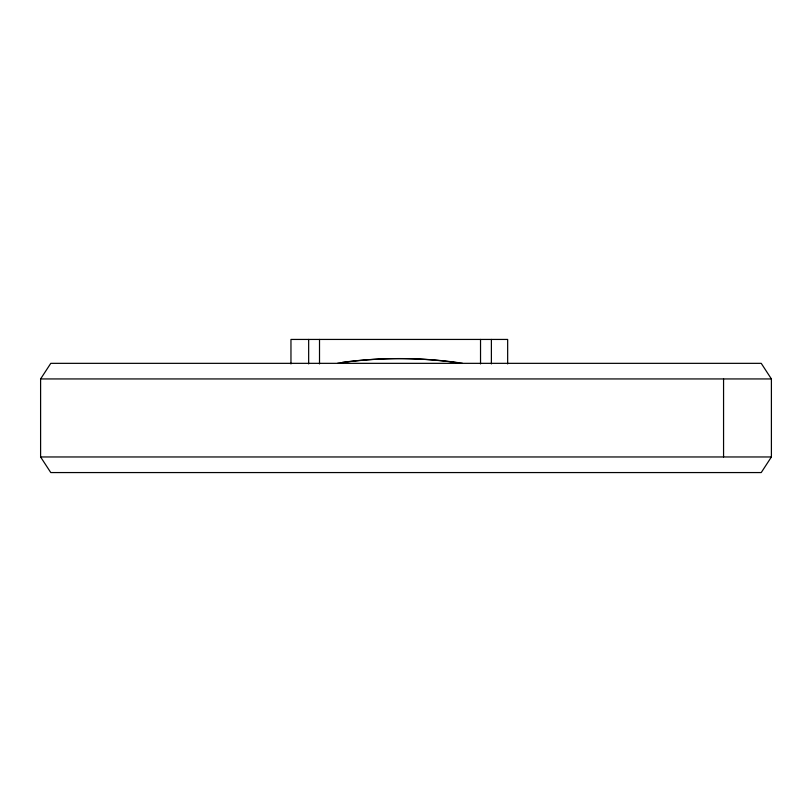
<?xml version="1.0" encoding="UTF-8"?>
<svg xmlns="http://www.w3.org/2000/svg" width="812" height="812" viewBox="0 0 812 812"><rect width="100%" height="100%" fill="white"/><g stroke="black" fill="none" stroke-linecap="round" stroke-linejoin="round"><path stroke-width="1.22" d="M40.6 378.94L50.78 363.34L761.23 363.34L771.4 378.94L771.4 456.963L761.23 472.564L50.78 472.564L40.6 456.963L40.6 378.94L771.4 378.94M40.6 456.963L771.4 456.963M723.563 378.94L723.563 456.963M507.662 363.928L507.662 339.436L290.96 339.436L290.96 363.928M491.382 339.436L491.382 363.928M480.531 339.436L480.531 363.928M319.512 339.436L319.512 363.928M308.661 339.436L308.661 363.928M342.309 362.396A420.007 419.642 90 0 1 457.318 362.731M337.65 363.258A420.007 419.642 -90 0 1 462.383 363.258"/></g></svg>
